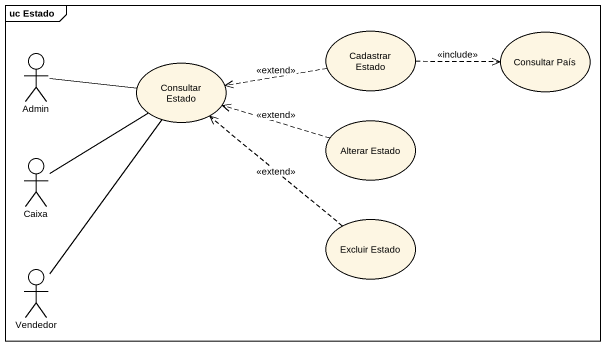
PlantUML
@startuml
mainframe uc Estado
actor Admin
usecase "Cadastrar Estado" as Cadastrar_Estado
usecase "Consultar País" as Consultar_País
usecase "Consultar Estado" as Consultar_Estado
usecase "Alterar Estado" as Alterar_Estado
actor Caixa
usecase "Excluir Estado" as Excluir_Estado
actor Vendedor
Admin -right- Consultar_Estado
Cadastrar_Estado .right.> Consultar_País : <<include>>
Cadastrar_Estado .left.> Consultar_Estado : <<extend>>
Alterar_Estado .left.> Consultar_Estado : <<extend>>
Caixa -up- Consultar_Estado
Excluir_Estado .up.> Consultar_Estado : <<extend>>
Vendedor -up- Consultar_Estado
@enduml
